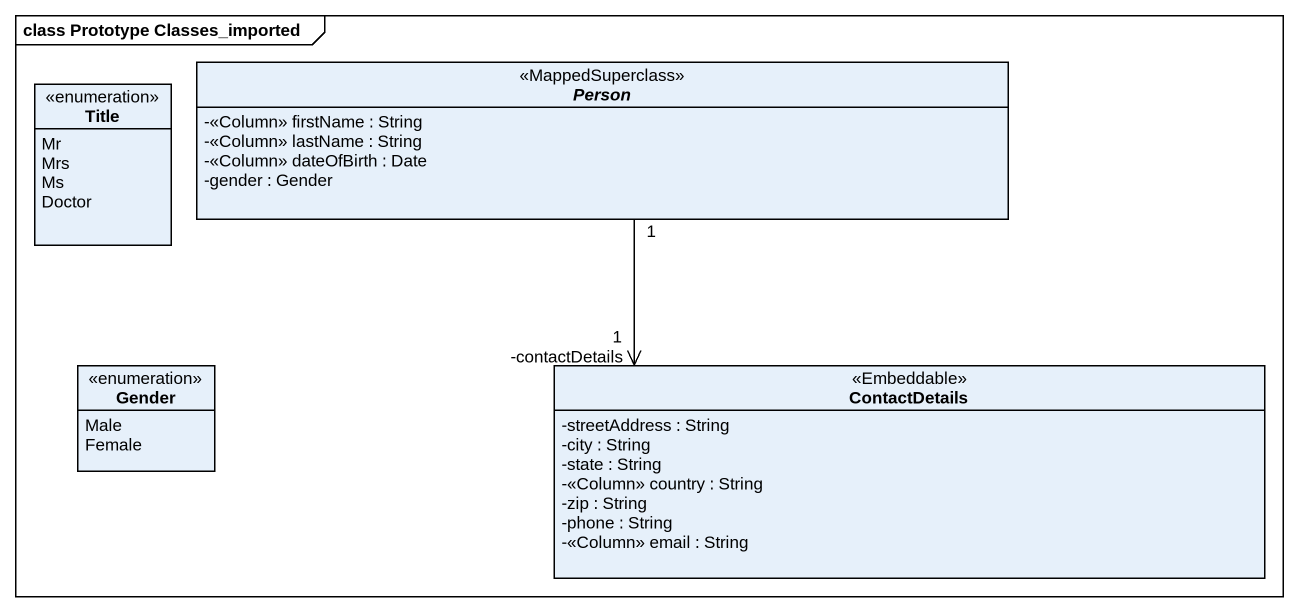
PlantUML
@startuml
mainframe class Prototype Classes_imported
hide circle
hide empty members
skinparam classAttributeIconSize 0
abstract class "Person" as Person_ <<MappedSuperclass>> {
  -<<Column>> firstName : String
  -<<Column>> lastName : String
  -<<Column>> dateOfBirth : Date
  -gender : Gender
}
enum "Title" as Title_ {
  Mr
  Mrs
  Ms
  Doctor
}
enum Gender {
  Male
  Female
}
class ContactDetails <<Embeddable>> {
  -streetAddress : String
  -city : String
  -state : String
  -<<Column>> country : String
  -zip : String
  -phone : String
  -<<Column>> email : String
}
Person_ "1" --> "-contactDetails\n1" ContactDetails
@enduml
